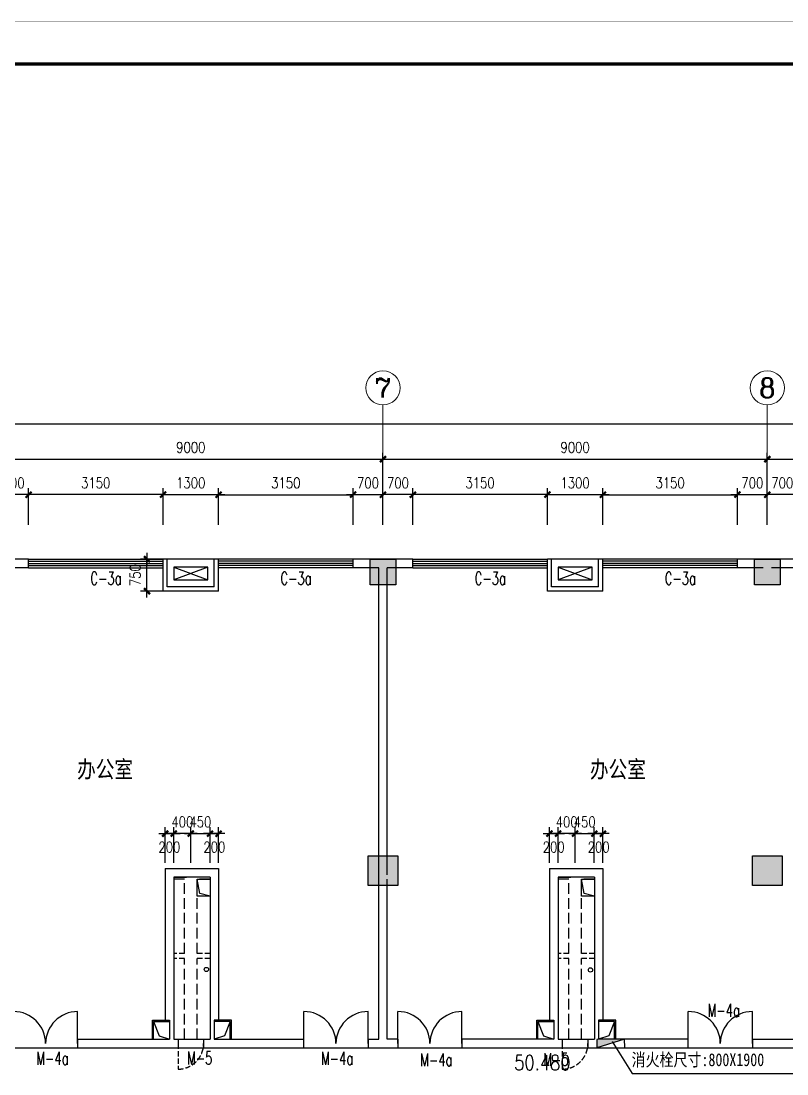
# Model space of a CAD drawing. Extents: x -357449 to -117302, y 127569 to 244935.
# Drawn here: x -168542 to -150607, y 220265 to 244935 of the extents above; entities that cross this region are included whole.
import ezdxf
from ezdxf.enums import TextEntityAlignment as Align

# ---------------------------------------------------------------- set-up
doc = ezdxf.new("R2010")
doc.units = 0
doc.header["$MEASUREMENT"] = 0
doc.linetypes.add('DASH', pattern=[0.35, 0.25, -0.1])
doc.layers.get('0').update_dxf_attribs({"linetype": 'CONTINUOUS'})
doc.layers.get('DEFPOINTS').update_dxf_attribs({"linetype": 'CONTINUOUS'})
for name, color, linetype in [('1', 8, 'CONTINUOUS'), ('2', 4, 'CONTINUOUS'), ('COLUMN', 4, 'CONTINUOUS'), ('DIM', 7, 'CONTINUOUS'), ('F', 31, 'CONTINUOUS'), ('JAJU', 8, 'CONTINUOUS'), ('WALL', 1, 'CONTINUOUS'), ('WINDOW', 4, 'CONTINUOUS'), ('WINDOWS', 4, 'CONTINUOUS'), ('阳台', 4, 'CONTINUOUS')]:
    doc.layers.add(name, color=color, linetype=linetype)
doc.layers.add('AXIS', color=3, linetype='CONTINUOUS', lineweight=9)
doc.styles.add('CHINA', font='SimSun.ttf', dxfattribs={"width": 0.85, "height": 150})
doc.styles.add('COMPLEX', font='COMPLEX.shx')
doc.styles.add('DIM_FONT', font='SIMPLEX.shx', dxfattribs={"width": 0.8})
doc.styles.add('FS', font='txt.shx', dxfattribs={"width": 0.66, "height": 150, "bigfont": 'fs.shx'})
doc.styles.add('H1', font='SimSun.ttf')
doc.styles.get("Standard").update_dxf_attribs({"font": 'txt.shx', "width": 0.8, "height": 525, "bigfont": 'h1.shx'})
doc.dimstyles.new('DIMN-200', dxfattribs={"dimtxt": 300, "dimasz": 1, "dimexe": 250, "dimexo": 0, "dimgap": 150, "dimtad": 1, "dimdec": 0, "dimdsep": 46, "dimtxsty": 'DIM_FONT', "dimblk": '_DIMX', "dimcen": 2.5, "dimclrd": 256, "dimclre": 256, "dimclrt": 4, "dimadec": 0, "dimazin": 0, "dimtfac": 1, "dimtdec": 0, "dimtix": 1, "dimtmove": 2, "dimatfit": 3, "dimldrblk": '_DIMX', "dimfxl": 0, "dimtolj": 1, "dimtzin": 0, "dimarcsym": 0})
doc.dimstyles.get("Standard").update_dxf_attribs({"dimtxt": 375, "dimasz": 1, "dimexe": 150, "dimexo": 0, "dimgap": 200, "dimtad": 1, "dimdec": 0, "dimzin": 0, "dimdsep": 46, "dimtxsty": 'DIM_FONT', "dimblk1": '_DIMX', "dimblk2": '_DIMX', "dimsah": 1, "dimcen": 200, "dimclrd": 256, "dimclre": 256, "dimclrt": 4, "dimadec": 0, "dimazin": 0, "dimtfac": 1, "dimtdec": 0, "dimtix": 1, "dimtmove": 2, "dimatfit": 3, "dimldrblk": '_DIMX', "dimfxl": 0, "dimtolj": 1, "dimtzin": 0, "dimarcsym": 0})

# ---------------------------------------------------------------- blocks, each defined once
blk = doc.blocks.new('_DIMX')
blk.add_line((-150, 0), (150, 0))
at = {"const_width": 50}
blk.add_lwpolyline([(-70, -70), (70, 70)], dxfattribs=at)
blk = doc.blocks.new('*D580')
at = {"layer": 'AXIS', "lineweight": -2}
for p, q in [((-173567, 233132), (-173567, 235648)), ((-124467, 233128), (-124467, 235648)), ((-173566, 235498), (-124468, 235498))]:
    blk.add_line(p, q, dxfattribs=at)
at = {"layer": 'DEFPOINTS', "color": 0}
for p in [(-124467, 235498), (-173567, 233132), (-124467, 233128)]:
    blk.add_point(p, dxfattribs=at)
at = {"layer": 'AXIS', "lineweight": -2, "rotation": 180}
blk.add_blockref('_DIMX', (-173567, 235498), dxfattribs=at)
at = {"layer": 'AXIS', "lineweight": -2}
blk.add_blockref('_DIMX', (-124467, 235498), dxfattribs=at)
at = {"layer": 'AXIS', "color": 4, "insert": (-149017, 235773), "char_height": 250, "attachment_point": 5, "style": 'DIM_FONT'}
blk.add_mtext('\\A1;49100', dxfattribs=at)
blk = doc.blocks.new('*D1647')
at = {"layer": 'AXIS', "lineweight": -2}
for p, q in [((-159367, 233132), (-159367, 233988)), ((-156217, 233132), (-156217, 233988)), ((-156218, 233838), (-159366, 233838))]:
    blk.add_line(p, q, dxfattribs=at)
at = {"layer": 'DEFPOINTS', "color": 0}
for p in [(-159367, 233838), (-159367, 233132), (-156217, 233132)]:
    blk.add_point(p, dxfattribs=at)
at = {"layer": 'AXIS', "lineweight": -2, "rotation": 180}
blk.add_blockref('_DIMX', (-159367, 233838), dxfattribs=at)
at = {"layer": 'AXIS', "lineweight": -2}
blk.add_blockref('_DIMX', (-156217, 233838), dxfattribs=at)
at = {"layer": 'AXIS', "color": 4, "insert": (-157792, 234113), "char_height": 250, "attachment_point": 5, "style": 'DIM_FONT'}
blk.add_mtext('\\A1;3150', dxfattribs=at)
blk = doc.blocks.new('*D1621')
at = {"layer": 'AXIS', "lineweight": -2}
for p, q in [((-168367, 233132), (-168367, 233988)), ((-165217, 233132), (-165217, 233988)), ((-165218, 233838), (-168366, 233838))]:
    blk.add_line(p, q, dxfattribs=at)
at = {"layer": 'DEFPOINTS', "color": 0}
for p in [(-168367, 233838), (-168367, 233132), (-165217, 233132)]:
    blk.add_point(p, dxfattribs=at)
at = {"layer": 'AXIS', "lineweight": -2, "rotation": 180}
blk.add_blockref('_DIMX', (-168367, 233838), dxfattribs=at)
at = {"layer": 'AXIS', "lineweight": -2}
blk.add_blockref('_DIMX', (-165217, 233838), dxfattribs=at)
at = {"layer": 'AXIS', "color": 4, "insert": (-166792, 234113), "char_height": 250, "attachment_point": 5, "style": 'DIM_FONT'}
blk.add_mtext('\\A1;3150', dxfattribs=at)
blk = doc.blocks.new('*D1644')
at = {"layer": 'AXIS', "lineweight": -2}
for p, q in [((-169067, 233132), (-169067, 233988)), ((-168367, 233132), (-168367, 233988)), ((-169068, 233838), (-169069, 233838)), ((-168367, 233838), (-169067, 233838)), ((-168366, 233838), (-168365, 233838))]:
    blk.add_line(p, q, dxfattribs=at)
at = {"layer": 'DEFPOINTS', "color": 0}
for p in [(-169067, 233838), (-169067, 233132), (-168367, 233132)]:
    blk.add_point(p, dxfattribs=at)
at = {"layer": 'AXIS', "lineweight": -2}
blk.add_blockref('_DIMX', (-169067, 233838), dxfattribs=at)
at = {"layer": 'AXIS', "lineweight": -2, "rotation": 180}
blk.add_blockref('_DIMX', (-168367, 233838), dxfattribs=at)
at = {"layer": 'AXIS', "color": 4, "insert": (-168717, 234113), "char_height": 250, "attachment_point": 5, "style": 'DIM_FONT'}
blk.add_mtext('\\A1;700', dxfattribs=at)
blk = doc.blocks.new('*D1649')
at = {"layer": 'AXIS', "lineweight": -2}
for p, q in [((-165217, 233128), (-165217, 233988)), ((-163917, 233128), (-163917, 233988)), ((-165216, 233838), (-163918, 233838))]:
    blk.add_line(p, q, dxfattribs=at)
at = {"layer": 'DEFPOINTS', "color": 0}
for p in [(-163917, 233838), (-165217, 233128), (-163917, 233128)]:
    blk.add_point(p, dxfattribs=at)
at = {"layer": 'AXIS', "lineweight": -2, "rotation": 180}
blk.add_blockref('_DIMX', (-165217, 233838), dxfattribs=at)
at = {"layer": 'AXIS', "lineweight": -2}
blk.add_blockref('_DIMX', (-163917, 233838), dxfattribs=at)
at = {"layer": 'AXIS', "color": 4, "insert": (-164567, 234113), "char_height": 250, "attachment_point": 5, "style": 'DIM_FONT'}
blk.add_mtext('\\A1;1300', dxfattribs=at)
blk = doc.blocks.new('*D1651')
at = {"layer": 'AXIS', "lineweight": -2}
for p, q in [((-160767, 233132), (-160767, 233988)), ((-160067, 233132), (-160067, 233988)), ((-160768, 233838), (-160769, 233838)), ((-160767, 233838), (-160067, 233838)), ((-160066, 233838), (-160065, 233838))]:
    blk.add_line(p, q, dxfattribs=at)
at = {"layer": 'DEFPOINTS', "color": 0}
for p in [(-160067, 233838), (-160767, 233132), (-160067, 233132)]:
    blk.add_point(p, dxfattribs=at)
at = {"layer": 'AXIS', "lineweight": -2}
blk.add_blockref('_DIMX', (-160767, 233838), dxfattribs=at)
at = {"layer": 'AXIS', "lineweight": -2, "rotation": 180}
blk.add_blockref('_DIMX', (-160067, 233838), dxfattribs=at)
at = {"layer": 'AXIS', "color": 4, "insert": (-160417, 234113), "char_height": 250, "attachment_point": 5, "style": 'DIM_FONT'}
blk.add_mtext('\\A1;700', dxfattribs=at)
blk = doc.blocks.new('*D1650')
at = {"layer": 'AXIS', "lineweight": -2}
for p, q in [((-160067, 233132), (-160067, 233988)), ((-159367, 233132), (-159367, 233988)), ((-160068, 233838), (-160069, 233838)), ((-159367, 233838), (-160067, 233838)), ((-159366, 233838), (-159365, 233838))]:
    blk.add_line(p, q, dxfattribs=at)
at = {"layer": 'DEFPOINTS', "color": 0}
for p in [(-160067, 233838), (-160067, 233132), (-159367, 233132)]:
    blk.add_point(p, dxfattribs=at)
at = {"layer": 'AXIS', "lineweight": -2}
blk.add_blockref('_DIMX', (-160067, 233838), dxfattribs=at)
at = {"layer": 'AXIS', "lineweight": -2, "rotation": 180}
blk.add_blockref('_DIMX', (-159367, 233838), dxfattribs=at)
at = {"layer": 'AXIS', "color": 4, "insert": (-159717, 234113), "char_height": 250, "attachment_point": 5, "style": 'DIM_FONT'}
blk.add_mtext('\\A1;700', dxfattribs=at)
blk = doc.blocks.new('*D1652')
at = {"layer": 'AXIS', "lineweight": -2}
for p, q in [((-156217, 233128), (-156217, 233988)), ((-154917, 233128), (-154917, 233988)), ((-156216, 233838), (-154918, 233838))]:
    blk.add_line(p, q, dxfattribs=at)
at = {"layer": 'DEFPOINTS', "color": 0}
for p in [(-154917, 233838), (-156217, 233128), (-154917, 233128)]:
    blk.add_point(p, dxfattribs=at)
at = {"layer": 'AXIS', "lineweight": -2, "rotation": 180}
blk.add_blockref('_DIMX', (-156217, 233838), dxfattribs=at)
at = {"layer": 'AXIS', "lineweight": -2}
blk.add_blockref('_DIMX', (-154917, 233838), dxfattribs=at)
at = {"layer": 'AXIS', "color": 4, "insert": (-155567, 234113), "char_height": 250, "attachment_point": 5, "style": 'DIM_FONT'}
blk.add_mtext('\\A1;1300', dxfattribs=at)
blk = doc.blocks.new('*D1656')
at = {"layer": 'AXIS', "lineweight": -2}
for p, q in [((-151067, 233132), (-151067, 233988)), ((-150367, 233132), (-150367, 233988)), ((-151068, 233838), (-151069, 233838)), ((-150367, 233838), (-151067, 233838)), ((-150366, 233838), (-150365, 233838))]:
    blk.add_line(p, q, dxfattribs=at)
at = {"layer": 'DEFPOINTS', "color": 0}
for p in [(-151067, 233838), (-151067, 233132), (-150367, 233132)]:
    blk.add_point(p, dxfattribs=at)
at = {"layer": 'AXIS', "lineweight": -2}
blk.add_blockref('_DIMX', (-151067, 233838), dxfattribs=at)
at = {"layer": 'AXIS', "lineweight": -2, "rotation": 180}
blk.add_blockref('_DIMX', (-150367, 233838), dxfattribs=at)
at = {"layer": 'AXIS', "color": 4, "insert": (-150717, 234113), "char_height": 250, "attachment_point": 5, "style": 'DIM_FONT'}
blk.add_mtext('\\A1;700', dxfattribs=at)
blk = doc.blocks.new('*D1655')
at = {"layer": 'AXIS', "lineweight": -2}
for p, q in [((-151767, 233132), (-151767, 233988)), ((-151067, 233132), (-151067, 233988)), ((-151768, 233838), (-151769, 233838)), ((-151767, 233838), (-151067, 233838)), ((-151066, 233838), (-151065, 233838))]:
    blk.add_line(p, q, dxfattribs=at)
at = {"layer": 'DEFPOINTS', "color": 0}
for p in [(-151067, 233838), (-151767, 233132), (-151067, 233132)]:
    blk.add_point(p, dxfattribs=at)
at = {"layer": 'AXIS', "lineweight": -2}
blk.add_blockref('_DIMX', (-151767, 233838), dxfattribs=at)
at = {"layer": 'AXIS', "lineweight": -2, "rotation": 180}
blk.add_blockref('_DIMX', (-151067, 233838), dxfattribs=at)
at = {"layer": 'AXIS', "color": 4, "insert": (-151417, 234113), "char_height": 250, "attachment_point": 5, "style": 'DIM_FONT'}
blk.add_mtext('\\A1;700', dxfattribs=at)
blk = doc.blocks.new('*D529')
at = {"layer": 'DEFPOINTS', "color": 0}
for p in [(-165593, 232327), (-165217, 232327), (-165217, 231577)]:
    blk.add_point(p, dxfattribs=at)
at = {"layer": 'WINDOW', "lineweight": -2}
for p, q in [((-165217, 232327), (-165743, 232327)), ((-165593, 232328), (-165593, 232329)), ((-165593, 231577), (-165593, 232327)), ((-165217, 231577), (-165743, 231577)), ((-165593, 231576), (-165593, 231575))]:
    blk.add_line(p, q, dxfattribs=at)
for p, rotation in [((-165593, 232327), 270), ((-165593, 231577), 90)]:
    blk.add_blockref('_DIMX', p, dxfattribs=dict(at, rotation=rotation))
at = {"layer": 'WINDOW', "color": 4, "insert": (-165868, 231952), "char_height": 250, "attachment_point": 5, "rotation": 90, "style": 'DIM_FONT'}
blk.add_mtext('\\A1;750', dxfattribs=at)
blk = doc.blocks.new('*D531')
at = {"layer": 'DEFPOINTS', "color": 0}
for p in [(-164117, 225895), (-164567, 225215), (-164117, 225215)]:
    blk.add_point(p, dxfattribs=at)
at = {"layer": 'WINDOWS', "lineweight": -2}
for p, q in [((-164567, 225215), (-164567, 226045)), ((-164117, 225215), (-164117, 226045)), ((-164568, 225895), (-164569, 225895)), ((-164567, 225895), (-164117, 225895)), ((-164116, 225895), (-164115, 225895))]:
    blk.add_line(p, q, dxfattribs=at)
blk.add_blockref('_DIMX', (-164567, 225895), dxfattribs=at)
at = {"layer": 'WINDOWS', "lineweight": -2, "rotation": 180}
blk.add_blockref('_DIMX', (-164117, 225895), dxfattribs=at)
at = {"layer": 'WINDOWS', "color": 4, "insert": (-164342, 226170), "char_height": 250, "attachment_point": 5, "style": 'DIM_FONT'}
blk.add_mtext('\\A1;450', dxfattribs=at)
blk = doc.blocks.new('*D530')
at = {"layer": 'DEFPOINTS', "color": 0}
for p in [(-164967, 225895), (-164967, 225215), (-164567, 225215)]:
    blk.add_point(p, dxfattribs=at)
at = {"layer": 'WINDOWS', "lineweight": -2}
for p, q in [((-164967, 225215), (-164967, 226045)), ((-164567, 225215), (-164567, 226045)), ((-164968, 225895), (-164969, 225895)), ((-164567, 225895), (-164967, 225895)), ((-164566, 225895), (-164565, 225895))]:
    blk.add_line(p, q, dxfattribs=at)
blk.add_blockref('_DIMX', (-164967, 225895), dxfattribs=at)
at = {"layer": 'WINDOWS', "lineweight": -2, "rotation": 180}
blk.add_blockref('_DIMX', (-164567, 225895), dxfattribs=at)
at = {"layer": 'WINDOWS', "color": 4, "insert": (-164767, 226170), "char_height": 250, "attachment_point": 5, "style": 'DIM_FONT'}
blk.add_mtext('\\A1;400', dxfattribs=at)
blk = doc.blocks.new('*D756')
at = {"layer": 'DEFPOINTS', "color": 0}
for p in [(-163917, 225895), (-164117, 225215), (-163917, 225215)]:
    blk.add_point(p, dxfattribs=at)
at = {"layer": 'WINDOW', "lineweight": -2}
for p, q in [((-164117, 225215), (-164117, 226045)), ((-163917, 225215), (-163917, 226045)), ((-164118, 225895), (-164119, 225895)), ((-164117, 225895), (-163917, 225895)), ((-163916, 225895), (-163915, 225895))]:
    blk.add_line(p, q, dxfattribs=at)
blk.add_blockref('_DIMX', (-164117, 225895), dxfattribs=at)
at = {"layer": 'WINDOW', "lineweight": -2, "rotation": 180}
blk.add_blockref('_DIMX', (-163917, 225895), dxfattribs=at)
at = {"layer": 'WINDOW', "color": 4, "insert": (-164017, 225579), "char_height": 250, "attachment_point": 5, "style": 'DIM_FONT'}
blk.add_mtext('\\A1;200', dxfattribs=at)
blk = doc.blocks.new('*D757')
at = {"layer": 'DEFPOINTS', "color": 0}
for p in [(-165167, 225895), (-165167, 225215), (-164967, 225215)]:
    blk.add_point(p, dxfattribs=at)
at = {"layer": 'WINDOW', "lineweight": -2}
for p, q in [((-165167, 225215), (-165167, 226045)), ((-164967, 225215), (-164967, 226045)), ((-165168, 225895), (-165169, 225895)), ((-164967, 225895), (-165167, 225895)), ((-164966, 225895), (-164965, 225895))]:
    blk.add_line(p, q, dxfattribs=at)
blk.add_blockref('_DIMX', (-165167, 225895), dxfattribs=at)
at = {"layer": 'WINDOW', "lineweight": -2, "rotation": 180}
blk.add_blockref('_DIMX', (-164967, 225895), dxfattribs=at)
at = {"layer": 'WINDOW', "color": 4, "insert": (-165067, 225579), "char_height": 250, "attachment_point": 5, "style": 'DIM_FONT'}
blk.add_mtext('\\A1;200', dxfattribs=at)
blk = doc.blocks.new('*D761')
at = {"layer": 'DEFPOINTS', "color": 0}
for p in [(-156167, 225895), (-156167, 225215), (-155967, 225215)]:
    blk.add_point(p, dxfattribs=at)
at = {"layer": 'WINDOW', "lineweight": -2}
for p, q in [((-156167, 225215), (-156167, 226045)), ((-155967, 225215), (-155967, 226045)), ((-156168, 225895), (-156169, 225895)), ((-155967, 225895), (-156167, 225895)), ((-155966, 225895), (-155965, 225895))]:
    blk.add_line(p, q, dxfattribs=at)
blk.add_blockref('_DIMX', (-156167, 225895), dxfattribs=at)
at = {"layer": 'WINDOW', "lineweight": -2, "rotation": 180}
blk.add_blockref('_DIMX', (-155967, 225895), dxfattribs=at)
at = {"layer": 'WINDOW', "color": 4, "insert": (-156067, 225579), "char_height": 250, "attachment_point": 5, "style": 'DIM_FONT'}
blk.add_mtext('\\A1;200', dxfattribs=at)
blk = doc.blocks.new('*D760')
at = {"layer": 'DEFPOINTS', "color": 0}
for p in [(-154917, 225895), (-155117, 225215), (-154917, 225215)]:
    blk.add_point(p, dxfattribs=at)
at = {"layer": 'WINDOW', "lineweight": -2}
for p, q in [((-155117, 225215), (-155117, 226045)), ((-154917, 225215), (-154917, 226045)), ((-155118, 225895), (-155119, 225895)), ((-155117, 225895), (-154917, 225895)), ((-154916, 225895), (-154915, 225895))]:
    blk.add_line(p, q, dxfattribs=at)
blk.add_blockref('_DIMX', (-155117, 225895), dxfattribs=at)
at = {"layer": 'WINDOW', "lineweight": -2, "rotation": 180}
blk.add_blockref('_DIMX', (-154917, 225895), dxfattribs=at)
at = {"layer": 'WINDOW', "color": 4, "insert": (-155017, 225579), "char_height": 250, "attachment_point": 5, "style": 'DIM_FONT'}
blk.add_mtext('\\A1;200', dxfattribs=at)
blk = doc.blocks.new('*D759')
at = {"layer": 'DEFPOINTS', "color": 0}
for p in [(-155967, 225895), (-155967, 225215), (-155567, 225215)]:
    blk.add_point(p, dxfattribs=at)
at = {"layer": 'WINDOWS', "lineweight": -2}
for p, q in [((-155967, 225215), (-155967, 226045)), ((-155567, 225215), (-155567, 226045)), ((-155968, 225895), (-155969, 225895)), ((-155567, 225895), (-155967, 225895)), ((-155566, 225895), (-155565, 225895))]:
    blk.add_line(p, q, dxfattribs=at)
blk.add_blockref('_DIMX', (-155967, 225895), dxfattribs=at)
at = {"layer": 'WINDOWS', "lineweight": -2, "rotation": 180}
blk.add_blockref('_DIMX', (-155567, 225895), dxfattribs=at)
at = {"layer": 'WINDOWS', "color": 4, "insert": (-155767, 226170), "char_height": 250, "attachment_point": 5, "style": 'DIM_FONT'}
blk.add_mtext('\\A1;400', dxfattribs=at)
blk = doc.blocks.new('*D758')
at = {"layer": 'DEFPOINTS', "color": 0}
for p in [(-155117, 225895), (-155567, 225215), (-155117, 225215)]:
    blk.add_point(p, dxfattribs=at)
at = {"layer": 'WINDOWS', "lineweight": -2}
for p, q in [((-155567, 225215), (-155567, 226045)), ((-155117, 225215), (-155117, 226045)), ((-155568, 225895), (-155569, 225895)), ((-155567, 225895), (-155117, 225895)), ((-155116, 225895), (-155115, 225895))]:
    blk.add_line(p, q, dxfattribs=at)
blk.add_blockref('_DIMX', (-155567, 225895), dxfattribs=at)
at = {"layer": 'WINDOWS', "lineweight": -2, "rotation": 180}
blk.add_blockref('_DIMX', (-155117, 225895), dxfattribs=at)
at = {"layer": 'WINDOWS', "color": 4, "insert": (-155342, 226170), "char_height": 250, "attachment_point": 5, "style": 'DIM_FONT'}
blk.add_mtext('\\A1;450', dxfattribs=at)
blk = doc.blocks.new('A$C7A4B52A7')
at = {"layer": '1'}
for p, q in [((27586, 3633), (26936, 3623)), ((26936, 3623), (26939, 3423)), ((27586, 3633), (26939, 3423)), ((27589, 3433), (27586, 3633)), ((26939, 3423), (27589, 3433))]:
    blk.add_line(p, q, dxfattribs=at)
blk.add_solid([(27583, 3631), (26937, 3622), (26941, 3426)], dxfattribs=at)

msp = doc.modelspace()

# ---------------------------------------------------------------- hatches: boundary and pattern name
at = {"layer": 'COLUMN'}
for points in [[(-159766.67, 232326.59), (-160366.67, 232326.59), (-160366.67, 231726.59), (-159766.67, 231726.59)], [(-150766.67, 232326.59), (-151366.67, 232326.59), (-151366.67, 231726.59), (-150766.67, 231726.59)]]:
    msp.add_hatch(color=256, dxfattribs=at).paths.add_polyline_path(points)
h = msp.add_hatch(color=256, dxfattribs=at)
h.paths.add_polyline_path([(-160166.67, 225276.59), (-160416.67, 225276.59), (-160416.67, 225026.59), (-160270.12, 225026.59)], flags=16)
h.paths.add_polyline_path([(-159716.67, 225376.59), (-160416.67, 225376.59), (-160416.67, 225276.59), (-160166.67, 225276.59), (-160166.67, 225026.59), (-159966.67, 225026.59), (-159966.67, 225276.59), (-159716.67, 225276.59)])
h.paths.add_polyline_path([(-160166.67, 225276.59), (-160270.12, 225026.59), (-160166.67, 225026.59)], flags=16)
h.paths.add_polyline_path([(-160166.67, 225026.59), (-160270.12, 225026.59), (-160414.95, 224676.59), (-160166.67, 224676.59)])
h.paths.add_polyline_path([(-160270.12, 225026.59), (-160416.67, 225026.59), (-160416.67, 224676.59), (-160414.95, 224676.59)])
h.paths.add_polyline_path([(-159966.67, 225026.59), (-160166.67, 225026.59), (-160166.67, 224676.59), (-159966.67, 224676.59)])
h.paths.add_polyline_path([(-159716.67, 225026.59), (-159966.67, 225026.59), (-159966.67, 224676.59), (-159716.67, 224676.59)])
h.paths.add_polyline_path([(-159716.67, 225276.59), (-159966.67, 225276.59), (-159966.67, 225026.59), (-159716.67, 225026.59)], flags=16)
h = msp.add_hatch(color=256, dxfattribs=at)
h.paths.add_polyline_path([(-151166.67, 225276.59), (-151416.67, 225276.59), (-151416.67, 225026.59), (-151270.12, 225026.59)], flags=16)
h.paths.add_polyline_path([(-150716.67, 225376.59), (-151416.67, 225376.59), (-151416.67, 225276.59), (-151166.67, 225276.59), (-151166.67, 225026.59), (-150966.67, 225026.59), (-150966.67, 225276.59), (-150716.67, 225276.59)])
h.paths.add_polyline_path([(-151166.67, 225276.59), (-151270.12, 225026.59), (-151166.67, 225026.59)], flags=16)
h.paths.add_polyline_path([(-151166.67, 225026.59), (-151270.12, 225026.59), (-151414.95, 224676.59), (-151166.67, 224676.59)])
h.paths.add_polyline_path([(-151270.12, 225026.59), (-151416.67, 225026.59), (-151416.67, 224676.59), (-151414.95, 224676.59)])
h.paths.add_polyline_path([(-150966.67, 225026.59), (-151166.67, 225026.59), (-151166.67, 224676.59), (-150966.67, 224676.59)])
h.paths.add_polyline_path([(-150716.67, 225026.59), (-150966.67, 225026.59), (-150966.67, 224676.59), (-150716.67, 224676.59)])
h.paths.add_polyline_path([(-150716.67, 225276.59), (-150966.67, 225276.59), (-150966.67, 225026.59), (-150716.67, 225026.59)], flags=16)

# ---------------------------------------------------------------- linework, layer by layer
for points, const_width in [([(-117306.21, 160831.03), (-236206.21, 160831.03), (-236206.21, 244931.03), (-117306.21, 244931.03)], 8), ([(-118306.21, 243931.03), (-118306.21, 161831.03), (-233706.21, 161831.03), (-233706.21, 243931.03)], 80)]:
    msp.add_lwpolyline(points, close=True, dxfattribs=dict(const_width=const_width))
at = {"layer": '1'}
for p, q in [((-164166.67, 232142.49), (-164966.67, 231842.49)), ((-164966.67, 232142.49), (-164166.67, 231842.49)), ((-155166.67, 232142.49), (-155966.67, 231842.49)), ((-155966.67, 232142.49), (-155166.67, 231842.49)), ((-165436.67, 221496.59), (-165308.83, 221161.03)), ((-163646.67, 221496.59), (-163774.51, 221161.03)), ((-156436.67, 221496.59), (-156308.83, 221161.03)), ((-154646.67, 221496.59), (-154774.51, 221161.03)), ((-165308.83, 221161.03), (-165066.67, 221076.59)), ((-164866.67, 221076.59), (-164866.67, 220876.59)), ((-164266.67, 221076.59), (-164266.67, 220876.59)), ((-163774.51, 221161.03), (-164016.67, 221076.59)), ((-156308.83, 221161.03), (-156066.67, 221076.59)), ((-155866.67, 221076.59), (-155866.67, 220876.59)), ((-155266.67, 221076.59), (-155266.67, 220876.59)), ((-154774.51, 221161.03), (-155016.67, 221076.59))]:
    msp.add_line(p, q, dxfattribs=at)
for points in [[(-164966.67, 231842.49), (-164166.67, 231842.49), (-164166.67, 232142.49), (-164966.67, 232142.49)], [(-155966.67, 231842.49), (-155166.67, 231842.49), (-155166.67, 232142.49), (-155966.67, 232142.49)]]:
    msp.add_lwpolyline(points, close=True, dxfattribs=at)
for points in [[(-165466.67, 221076.59), (-165466.67, 221076.59), (-165466.67, 221526.59), (-165066.67, 221526.59)], [(-165436.67, 221076.59), (-165436.67, 221496.59), (-165066.67, 221496.59)], [(-163616.67, 221076.59), (-163616.67, 221076.59), (-163616.67, 221526.59), (-164016.67, 221526.59)], [(-163646.67, 221076.59), (-163646.67, 221496.59), (-164016.67, 221496.59)], [(-156466.67, 221076.59), (-156466.67, 221076.59), (-156466.67, 221526.59), (-156066.67, 221526.59)], [(-156436.67, 221076.59), (-156436.67, 221496.59), (-156066.67, 221496.59)], [(-154616.67, 221076.59), (-154616.67, 221076.59), (-154616.67, 221526.59), (-155016.67, 221526.59)], [(-154646.67, 221076.59), (-154646.67, 221496.59), (-155016.67, 221496.59)]]:
    msp.add_lwpolyline(points, dxfattribs=at)
at = {"layer": '2', "color": 4}
msp.add_lwpolyline([(-154696.4, 221022.23), (-154231.71, 220271.72), (-149689.62, 220271.72)], dxfattribs=at)
at = {"layer": 'AXIS'}
for p, q in [((-160066.67, 235940.71), (-160066.67, 233128.47)), ((-151066.67, 235940.71), (-151066.67, 233128.47))]:
    msp.add_line(p, q, dxfattribs=at)
for centre in [(-160066.67, 236340.71), (-151066.67, 236340.71)]:
    msp.add_circle(centre, 400, dxfattribs=at)
at = {"layer": 'COLUMN'}
for p, q in [((-167216.67, 220976.59), (-167216.67, 221726.59)), ((-161916.67, 220976.59), (-161916.67, 221726.59)), ((-160416.67, 220976.59), (-160416.67, 221726.59)), ((-159716.67, 220976.59), (-159716.67, 221726.59)), ((-158216.67, 220976.59), (-158216.67, 221726.59)), ((-152916.67, 220976.59), (-152916.67, 221726.59)), ((-151416.67, 220976.59), (-151416.67, 221726.59)), ((-161916.67, 220876.59), (-160416.67, 220876.59)), ((-152916.67, 220876.59), (-151416.67, 220876.59))]:
    msp.add_line(p, q, dxfattribs=at)
for points in [[(-160366.67, 232326.59), (-159766.67, 232326.59), (-159766.67, 231726.59), (-160366.67, 231726.59)], [(-151366.67, 232326.59), (-150766.67, 232326.59), (-150766.67, 231726.59), (-151366.67, 231726.59)], [(-160416.67, 225376.59), (-159716.67, 225376.59), (-159716.67, 224676.59), (-160416.67, 224676.59)], [(-151416.67, 225376.59), (-150716.67, 225376.59), (-150716.67, 224676.59), (-151416.67, 224676.59)]]:
    msp.add_lwpolyline(points, close=True, dxfattribs=at)
for centre, start, end in [((-168716.67, 220976.59), 0, 90), ((-167216.67, 220976.59), 90, 180), ((-161916.67, 220976.59), 0, 90), ((-160416.67, 220976.59), 90, 180), ((-159716.67, 220976.59), 0, 90), ((-158216.67, 220976.59), 90, 180), ((-152916.67, 220976.59), 0, 90), ((-151416.67, 220976.59), 90, 180)]:
    msp.add_arc(centre, 750, start, end, dxfattribs=at)
at = {"layer": 'DIM'}
for centre in [(-164201.03, 222712.75), (-155206.98, 222703.18)]:
    msp.add_circle(centre, 50, dxfattribs=at)
at = {"layer": 'JAJU', "color": 8}
for p, q in [((-168366.67, 232176.59), (-165216.67, 232176.59)), ((-168366.67, 232176.59), (-165216.67, 232176.59)), ((-160766.67, 232176.59), (-163916.67, 232176.59)), ((-159366.67, 232176.59), (-156216.67, 232176.59)), ((-151766.67, 232176.59), (-154916.67, 232176.59)), ((-168366.67, 232126.59), (-165216.67, 232126.59)), ((-168366.67, 232126.59), (-165216.67, 232126.59)), ((-160766.67, 232126.59), (-163916.67, 232126.59)), ((-159366.67, 232126.59), (-156216.67, 232126.59)), ((-151766.67, 232126.59), (-154916.67, 232126.59))]:
    msp.add_line(p, q, dxfattribs=at)
at = {"layer": 'WALL'}
for p, q in [((-168366.67, 232326.59), (-169466.67, 232326.59)), ((-168366.67, 232126.59), (-168366.67, 232326.59)), ((-165116.67, 232326.59), (-165216.67, 232326.59)), ((-165216.67, 231576.59), (-165216.67, 232326.59)), ((-165116.67, 231676.59), (-165116.67, 232326.59)), ((-163916.67, 232326.59), (-164016.67, 232326.59)), ((-164016.67, 231676.59), (-164016.67, 232326.59)), ((-163916.67, 231576.59), (-163916.67, 232326.59)), ((-160766.67, 232126.59), (-160766.67, 232326.59)), ((-159366.67, 232326.59), (-160766.67, 232326.59)), ((-159366.67, 232326.59), (-160466.67, 232326.59)), ((-159366.67, 232126.59), (-159366.67, 232326.59)), ((-156116.67, 232326.59), (-156216.67, 232326.59)), ((-156216.67, 231576.59), (-156216.67, 232326.59)), ((-156116.67, 231676.59), (-156116.67, 232326.59)), ((-154916.67, 232326.59), (-155016.67, 232326.59)), ((-155016.67, 231676.59), (-155016.67, 232326.59)), ((-154916.67, 231576.59), (-154916.67, 232326.59)), ((-150366.67, 232326.59), (-151766.67, 232326.59)), ((-151766.67, 232126.59), (-151766.67, 232326.59)), ((-150366.67, 232326.59), (-151466.67, 232326.59)), ((-168366.67, 232126.59), (-168966.67, 232126.59)), ((-160166.67, 232126.59), (-160766.67, 232126.59)), ((-160166.67, 221076.59), (-160166.67, 232126.59)), ((-159966.67, 224926.59), (-159966.67, 232126.59)), ((-159366.67, 232126.59), (-159966.67, 232126.59)), ((-151166.67, 232126.59), (-151766.67, 232126.59)), ((-150366.67, 232126.59), (-150966.67, 232126.59)), ((-164016.67, 231676.59), (-165116.67, 231676.59)), ((-155016.67, 231676.59), (-156116.67, 231676.59)), ((-163916.67, 231576.59), (-165216.67, 231576.59)), ((-154916.67, 231576.59), (-156216.67, 231576.59)), ((-165166.67, 225076.59), (-165166.67, 221526.59)), ((-165166.67, 225076.59), (-163916.67, 225076.59)), ((-163916.67, 225076.59), (-163916.67, 221526.59)), ((-156166.67, 225076.59), (-154916.67, 225076.59)), ((-156166.67, 225076.59), (-156166.67, 221526.59)), ((-154916.67, 225076.59), (-154916.67, 221526.59)), ((-164966.67, 224876.59), (-164666.67, 224876.59)), ((-164966.67, 224876.59), (-164966.67, 221076.59)), ((-164116.67, 224876.59), (-164966.67, 224876.59)), ((-164116.67, 224876.59), (-164116.67, 221076.59)), ((-159966.67, 221076.59), (-159966.67, 224826.59)), ((-155116.67, 224876.59), (-155966.67, 224876.59)), ((-155966.67, 224876.59), (-155666.67, 224876.59)), ((-155966.67, 224876.59), (-155966.67, 221076.59)), ((-155116.67, 224876.59), (-155116.67, 221076.59)), ((-165166.67, 221526.59), (-165066.67, 221526.59)), ((-165066.67, 221526.59), (-165066.67, 221076.59)), ((-163916.67, 221526.59), (-164016.67, 221526.59)), ((-164016.67, 221526.59), (-164016.67, 221076.59)), ((-156166.67, 221526.59), (-156066.67, 221526.59)), ((-156066.67, 221526.59), (-156066.67, 221076.59)), ((-155016.67, 221526.59), (-155016.67, 221076.59)), ((-154916.67, 221526.59), (-155016.67, 221526.59)), ((-167216.67, 221076.59), (-165066.67, 221076.59)), ((-167216.67, 221076.59), (-167216.67, 220876.59)), ((-164966.67, 221076.59), (-164116.67, 221076.59)), ((-164016.67, 221076.59), (-161916.67, 221076.59)), ((-161916.67, 220876.59), (-161916.67, 221076.59)), ((-160416.67, 221076.59), (-160166.67, 221076.59)), ((-160416.67, 221076.59), (-160416.67, 220876.59)), ((-159716.67, 221076.59), (-159966.67, 221076.59)), ((-159716.67, 221076.59), (-159716.67, 220876.59)), ((-156066.67, 221076.59), (-158216.67, 221076.59)), ((-158216.67, 221076.59), (-158216.67, 220876.59)), ((-155966.67, 221076.59), (-155116.67, 221076.59)), ((-152916.67, 221076.59), (-155016.67, 221076.59)), ((-152916.67, 220876.59), (-152916.67, 221076.59)), ((-151416.67, 221076.59), (-149116.67, 221076.59)), ((-151416.67, 221076.59), (-151416.67, 220876.59)), ((-167216.67, 220876.59), (-161916.67, 220876.59)), ((-160416.67, 220876.59), (-159716.67, 220876.59)), ((-158216.67, 220876.59), (-152916.67, 220876.59)), ((-151416.67, 220876.59), (-146466.67, 220876.59))]:
    msp.add_line(p, q, dxfattribs=at)
at = {"layer": 'WINDOWS'}
for p, q in [((-168366.67, 232326.59), (-165216.67, 232326.59)), ((-168366.67, 232276.59), (-165216.67, 232276.59)), ((-168366.67, 232226.59), (-165216.67, 232226.59)), ((-164016.67, 232326.59), (-165116.67, 232326.59)), ((-160766.67, 232326.59), (-163916.67, 232326.59)), ((-160766.67, 232276.59), (-163916.67, 232276.59)), ((-160766.67, 232226.59), (-163916.67, 232226.59)), ((-159366.67, 232326.59), (-156216.67, 232326.59)), ((-159366.67, 232276.59), (-156216.67, 232276.59)), ((-159366.67, 232226.59), (-156216.67, 232226.59)), ((-155016.67, 232326.59), (-156116.67, 232326.59)), ((-151766.67, 232326.59), (-154916.67, 232326.59)), ((-151766.67, 232276.59), (-154916.67, 232276.59)), ((-151766.67, 232226.59), (-154916.67, 232226.59)), ((-164353.57, 224492.31), (-164416.67, 224826.59)), ((-155353.57, 224492.31), (-155416.67, 224826.59)), ((-164116.67, 224426.59), (-164353.57, 224492.31)), ((-155116.67, 224426.59), (-155353.57, 224492.31)), ((-168716.67, 220876.59), (-167216.67, 220876.59)), ((-159716.67, 220876.59), (-158216.67, 220876.59))]:
    msp.add_line(p, q, dxfattribs=at)
for points in [[(-164416.67, 224826.59), (-164116.67, 224826.59), (-164116.67, 224426.59), (-164416.67, 224426.59)], [(-155416.67, 224826.59), (-155116.67, 224826.59), (-155116.67, 224426.59), (-155416.67, 224426.59)]]:
    msp.add_lwpolyline(points, close=True, dxfattribs=at)
at = {"layer": '阳台', "color": 8, "linetype": 'DASH', "ltscale": 1000}
for p, q in [((-164716.67, 224826.59), (-164966.67, 224826.59)), ((-164716.67, 223086.59), (-164716.67, 224826.59)), ((-164416.67, 223086.59), (-164416.67, 224826.59)), ((-164116.67, 224826.59), (-164416.67, 224826.59)), ((-155716.67, 224826.59), (-155966.67, 224826.59)), ((-155716.67, 223086.59), (-155716.67, 224826.59)), ((-155416.67, 223086.59), (-155416.67, 224826.59)), ((-155116.67, 224826.59), (-155416.67, 224826.59)), ((-164716.67, 221076.59), (-164716.67, 222966.59)), ((-164416.67, 221076.59), (-164416.67, 222966.59)), ((-155716.67, 221076.59), (-155716.67, 222966.59)), ((-155416.67, 221076.59), (-155416.67, 222966.59))]:
    msp.add_line(p, q, dxfattribs=at)
at = {"layer": '阳台', "color": 8, "linetype": 'DASH', "ltscale": 500}
for p, q in [((-164716.67, 223086.59), (-164966.67, 223086.59)), ((-164116.67, 223086.59), (-164416.67, 223086.59)), ((-155716.67, 223086.59), (-155966.67, 223086.59)), ((-155116.67, 223086.59), (-155416.67, 223086.59)), ((-164716.67, 222966.59), (-164966.67, 222966.59)), ((-164116.67, 222966.59), (-164416.67, 222966.59)), ((-155716.67, 222966.59), (-155966.67, 222966.59)), ((-155116.67, 222966.59), (-155416.67, 222966.59)), ((-164866.67, 220976.59), (-164866.67, 220376.59)), ((-155866.67, 220976.59), (-155866.67, 220376.59))]:
    msp.add_line(p, q, dxfattribs=at)
for centre in [(-164866.67, 220976.59), (-155866.67, 220976.59)]:
    msp.add_arc(centre, 600, 270, 0, dxfattribs=at)

# ---------------------------------------------------------------- block references
at = {"layer": 'WINDOW'}
msp.add_blockref('A$C7A4B52A7', (-181995.6, 217450.61), dxfattribs=at)

# ---------------------------------------------------------------- texts
at = {"layer": 'AXIS', "width": 0.8}
msp.add_text('50.480', height=350, dxfattribs=at).set_placement((-156993.33, 220354.81))
at = {"layer": 'AXIS', "style": 'H1', "width": 0.8}
msp.add_text('消火栓尺寸:800X1900', height=300, dxfattribs=at).set_placement((-154244.82, 220448.48))
at = {"layer": 'AXIS', "style": 'COMPLEX', "width": 1.339286}
for tag, p, p2 in [('7', (-160266.67, 236116.71), (-159866.67, 236116.71)), ('8', (-151266.67, 236116.71), (-150866.67, 236116.71))]:
    msp.add_attdef(tag, text='', height=448, dxfattribs=at).set_placement(p, p2, align=Align.FIT)
at = {"layer": 'DIM', "style": 'CHINA', "width": 0.8}
for p in [(-167228.26, 227204.63), (-155219.68, 227204.63)]:
    msp.add_text('办公室', height=400, dxfattribs=at).set_placement(p)
at = {"layer": 'F', "style": 'FS', "width": 0.66}
for s, p in [('C-3a', (-166916.84, 231726.19)), ('C-3a', (-162466.84, 231726.19)), ('C-3a', (-157916.84, 231726.19)), ('C-3a', (-153466.84, 231726.19)), ('M-4a', (-152463.39, 221604.33)), ('M-4a', (-168184.62, 220480.33)), ('M-5', (-164654.74, 220487.35)), ('M-4a', (-161518.12, 220480.33)), ('M-4a', (-159194.95, 220446.69)), ('M-5', (-156313.74, 220453.83))]:
    msp.add_text(s, height=300, dxfattribs=at).set_placement(p)

# ---------------------------------------------------------------- dimensions: what is measured, and where the dimension line sits
at = {"layer": 'AXIS'}
for base, p1, p2, dimstyle, override, picture, middle in [((-124466.67, 235498.18), (-173566.67, 233131.69), (-124466.67, 233128.47), 'Standard', {"dimtxt": 250, "dimgap": 150, "dimblk": '_DIMX'}, '*D580', (-149016.67, 235773.18)), ((-163916.67, 233837.74), (-165216.67, 233128.47), (-163916.67, 233128.47), 'DIMN-200', {"dimtxt": 250, "dimexe": 150, "dimzin": 0, "dimblk1": '_DIMX', "dimblk2": '_DIMX', "dimsah": 1, "dimcen": 200}, '*D1649', (-164566.67, 234112.74)), ((-154916.67, 233837.74), (-156216.67, 233128.47), (-154916.67, 233128.47), 'DIMN-200', {"dimtxt": 250, "dimexe": 150, "dimzin": 0, "dimblk1": '_DIMX', "dimblk2": '_DIMX', "dimsah": 1, "dimcen": 200}, '*D1652', (-155566.67, 234112.74))]:
    dim = msp.add_linear_dim(base=base, p1=p1, p2=p2, angle=180, dimstyle=dimstyle, override=override, dxfattribs=at)
    dim.commit()
    dim.dimension.update_dxf_attribs({"geometry": picture, "text_midpoint": middle})
for base, p1, p2 in [((-160066.67, 234668.88), (-169066.67, 233128.47), (-160066.67, 233128.47)), ((-151066.67, 234668.88), (-160066.67, 233128.47), (-151066.67, 233128.47)), ((-146566.67, 234668.88), (-151066.67, 233128.47), (-146566.67, 233128.47))]:
    msp.add_linear_dim(base=base, p1=p1, p2=p2, dimstyle='DIMN-200', override={"dimtxt": 250, "dimexe": 150, "dimzin": 0, "dimblk1": '_DIMX', "dimblk2": '_DIMX', "dimsah": 1, "dimcen": 200}, dxfattribs=at).render()
for p1, p2, distance, picture, middle in [((-168366.67, 233131.69), (-169066.67, 233131.69), -706.05, '*D1644', (-168716.67, 234112.74)), ((-165216.67, 233131.69), (-168366.67, 233131.69), -706.05, '*D1621', (-166791.67, 234112.74)), ((-160766.67, 233131.69), (-160066.67, 233131.69), 706.05, '*D1651', (-160416.67, 234112.74)), ((-159366.67, 233131.69), (-160066.67, 233131.69), -706.05, '*D1650', (-159716.67, 234112.74)), ((-156216.67, 233131.69), (-159366.67, 233131.69), -706.05, '*D1647', (-157791.67, 234112.74)), ((-151766.67, 233131.69), (-151066.67, 233131.69), 706.05, '*D1655', (-151416.67, 234112.74)), ((-150366.67, 233131.69), (-151066.67, 233131.69), -706.05, '*D1656', (-150716.67, 234112.74))]:
    dim = msp.add_aligned_dim(p1=p1, p2=p2, distance=distance, dimstyle='DIMN-200', override={"dimtxt": 250, "dimexe": 150, "dimzin": 0, "dimblk1": '_DIMX', "dimblk2": '_DIMX', "dimsah": 1, "dimcen": 200}, dxfattribs=at)
    dim.commit()
    dim.dimension.update_dxf_attribs({"geometry": picture, "text_midpoint": middle})
for p1, p2 in [((-163916.67, 233131.69), (-160766.67, 233131.69)), ((-154916.67, 233131.69), (-151766.67, 233131.69))]:
    msp.add_aligned_dim(p1=p1, p2=p2, distance=706.05, dimstyle='DIMN-200', override={"dimtxt": 250, "dimexe": 150, "dimzin": 0, "dimblk1": '_DIMX', "dimblk2": '_DIMX', "dimsah": 1, "dimcen": 200}, dxfattribs=at).render()
at = {"layer": 'WINDOW'}
dim = msp.add_linear_dim(base=(-165592.9, 232326.59), p1=(-165216.67, 231576.59), p2=(-165216.67, 232326.59), angle=90, dimstyle='Standard', override={"dimtxt": 250, "dimgap": 150, "dimblk": '_DIMX'}, dxfattribs=at)
dim.commit()
dim.dimension.update_dxf_attribs({"geometry": '*D529', "text_midpoint": (-165867.9, 231951.59)})
for base, p1, p2, picture, middle in [((-165166.67, 225894.86), (-164966.67, 225215.28), (-165166.67, 225215.28), '*D757', (-165066.67, 225579.07)), ((-163916.67, 225894.86), (-164116.67, 225215.28), (-163916.67, 225215.28), '*D756', (-164016.67, 225579.07)), ((-156166.67, 225894.86), (-155966.67, 225215.28), (-156166.67, 225215.28), '*D761', (-156066.67, 225579.07)), ((-154916.67, 225894.86), (-155116.67, 225215.28), (-154916.67, 225215.28), '*D760', (-155016.67, 225579.07))]:
    dim = msp.add_linear_dim(base=base, p1=p1, p2=p2, dimstyle='Standard', override={"dimtxt": 250, "dimgap": 150, "dimblk": '_DIMX'}, dxfattribs=at)
    dim.commit()
    dim.dimension.update_dxf_attribs({"geometry": picture, "text_midpoint": middle, "dimtype": 160})
at = {"layer": 'WINDOWS'}
for base, p1, p2, picture, middle in [((-164966.67, 225894.86), (-164566.67, 225215.28), (-164966.67, 225215.28), '*D530', (-164766.67, 226169.86)), ((-164116.67, 225894.86), (-164566.67, 225215.28), (-164116.67, 225215.28), '*D531', (-164341.67, 226169.86)), ((-155966.67, 225894.86), (-155566.67, 225215.28), (-155966.67, 225215.28), '*D759', (-155766.67, 226169.86)), ((-155116.67, 225894.86), (-155566.67, 225215.28), (-155116.67, 225215.28), '*D758', (-155341.67, 226169.86))]:
    dim = msp.add_linear_dim(base=base, p1=p1, p2=p2, angle=180, dimstyle='Standard', override={"dimtxt": 250, "dimgap": 150, "dimblk": '_DIMX'}, dxfattribs=at)
    dim.commit()
    dim.dimension.update_dxf_attribs({"geometry": picture, "text_midpoint": middle})

doc.saveas('drawing.dxf')
